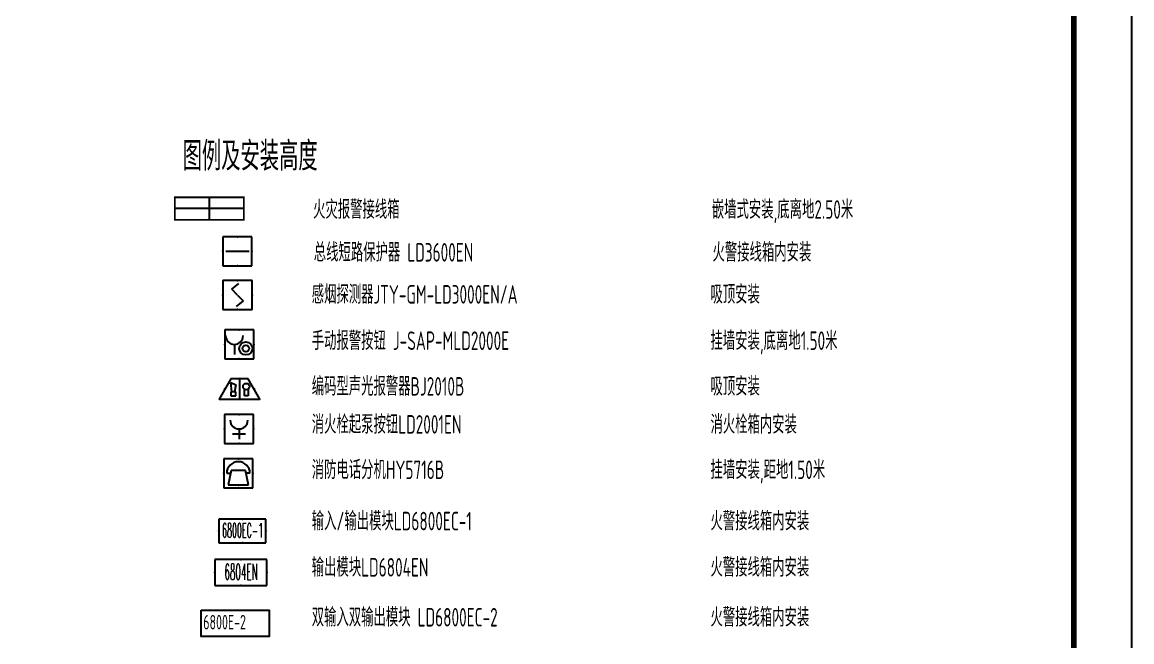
# Model space of a CAD drawing. Extents: x 5211311 to 5622788, y -441754 to -251897.
# Drawn here: x 5418249 to 5437369, y -329741 to -319059 of the extents above; entities that cross this region are included whole.
import ezdxf
from ezdxf.enums import TextEntityAlignment as Align

# ---------------------------------------------------------------- set-up
doc = ezdxf.new("R2010")
doc.units = 0
doc.header["$LTSCALE"] = 1000
doc.header["$MEASUREMENT"] = 0
doc.layers.get('0').update_dxf_attribs({"linetype": 'CONTINUOUS'})
for name, color, linetype in [('EQUIP-消防', 3, 'CONTINUOUS'), ('PUB_TITLE', 4, 'CONTINUOUS'), ('SIG_TEXT', 7, 'CONTINUOUS')]:
    doc.layers.add(name, color=color, linetype=linetype)
doc.styles.add('_TEL_DIM', font='SIMPLEX', dxfattribs={"width": 0.8, "height": 3.5, "bigfont": 'HZTXT'})
doc.styles.add('sceie', font='sceie.shx', dxfattribs={"width": 0.7, "bigfont": 'sceic.shx'})
doc.styles.get("Standard").update_dxf_attribs({"font": 'GBENOR', "bigfont": 'GBCBIG'})

# ---------------------------------------------------------------- blocks, each defined once
blk = doc.blocks.new('$equip$00001590')
for p, q in [((0.5, 0), (-0.5, 0)), ((-0.5, 0), (-0.5, -1)), ((0.5, -1), (0.5, 0)), ((-0.4, -0.5), (0.4, -0.5)), ((-0.5, -1), (0.5, -1))]:
    blk.add_line(p, q)
for p in [(0, 0), (-0.5, -0.5), (0.5, -0.5), (0, -1)]:
    blk.add_point(p)
blk.add_solid([(0.4, -0.5), (0.141, -0.465), (0.141, -0.535)])
at = {"flags": 9}
blk.add_attdef('A', (0, 0), '', height=0.00002, dxfattribs=at)
blk.add_attdef('B', text='', height=0.4, dxfattribs=at).set_placement((0.825, -0.677), align=Align.MIDDLE_CENTER)
blk = doc.blocks.new('$equip$00002649')
for p, q in [((-0.5, 0.5), (-0.5, -0.5)), ((0.5, 0.5), (-0.5, 0.5)), ((-0.2, 0.2), (0.05, 0.4)), ((0.5, -0.5), (0.5, 0.5)), ((0, 0), (-0.2, 0.2)), ((0, 0), (0.2, -0.2)), ((0.2, -0.2), (-0.05, -0.4)), ((-0.5, -0.5), (0.5, -0.5))]:
    blk.add_line(p, q)
at = {"const_width": 0.04}
blk.add_lwpolyline([(-0.5, 0.5), (0.5, 0.5), (0.5, -0.5), (-0.5, -0.5), (-0.5, 0.5), (0.5, 0.5)], dxfattribs=at)
for p in [(0, 0.5), (-0.5, 0), (0.5, 0), (0, -0.5)]:
    blk.add_point(p)
at = {"color": 7, "flags": 1}
for tag, height, p in [('A', 0.00002, (0, 0)), ('B', 0.4, (0.762, -0.208))]:
    blk.add_attdef(tag, text='', height=height, dxfattribs=at).set_placement(p, align=Align.MIDDLE_CENTER)
blk = doc.blocks.new('$equip$00002656')
for p, q in [((-0.5, 1), (-0.5, 0)), ((0.5, 1), (-0.5, 1)), ((0.5, 0), (0.5, 1)), ((0, 0.5), (0, 0.15)), ((-0.5, 0), (0.5, 0)), ((-0.219, 0.331), (0.222, 0.331))]:
    blk.add_line(p, q)
at = {"const_width": 0.04}
blk.add_lwpolyline([(-0.5, 1), (0.5, 1), (0.5, 0), (-0.5, 0), (-0.5, 1), (0.5, 1)], dxfattribs=at)
blk.add_arc((0, 0.8), 0.3, 180, 0)
for p in [(0, 1), (-0.5, 0.5), (0.5, 0.5), (0, 0)]:
    blk.add_point(p)
at = {"color": 7, "flags": 1}
for tag, height, p in [('B', 0.4, (0.762, 0.292)), ('A', 0.00002, (0, 0))]:
    blk.add_attdef(tag, text='', height=height, dxfattribs=at).set_placement(p, align=Align.MIDDLE_CENTER)
blk = doc.blocks.new('$equip$00001928')
for p, q in [((0.65, 0.65), (-0.65, 0.65)), ((-0.65, 0.65), (-0.65, 0)), ((0.65, 0), (0.65, 0.65)), ((-0.65, 0), (0.65, 0))]:
    blk.add_line(p, q)
for p in [(0, 0.65), (-0.65, 0.325), (0.65, 0.325), (0, 0)]:
    blk.add_point(p)
at = {"color": 7, "style": '_TEL_DIM'}
blk.add_attdef('$TEXT$', text='', height=0.34, dxfattribs=at).set_placement((0.006, 0.343), align=Align.MIDDLE_CENTER)
at = {"color": 7, "style": '_TEL_DIM', "flags": 1}
blk.add_attdef('A', text='', height=0.00002, dxfattribs=at).set_placement((0, 0), align=Align.MIDDLE_CENTER)
blk = doc.blocks.new('$equip$00002658')
for p, q in [((0.5, 1), (-0.5, 1)), ((-0.5, 1), (-0.5, 0)), ((0.5, 0), (0.5, 1)), ((-0.4, 0.5), (-0.27, 0.5)), ((-0.25, 0.6), (-0.35, 0.1)), ((0.25, 0.6), (-0.25, 0.6)), ((0.35, 0.1), (0.25, 0.6)), ((0.4, 0.5), (0.27, 0.5)), ((-0.5, 0), (0.5, 0)), ((-0.35, 0.1), (0.35, 0.1))]:
    blk.add_line(p, q)
at = {"const_width": 0.04}
blk.add_lwpolyline([(-0.5, 1), (0.5, 1), (0.5, 0), (-0.5, 0), (-0.5, 1), (0.5, 1)], dxfattribs=at)
blk.add_arc((0, 0.5), 0.4, 0, 180)
for p in [(0, 1), (-0.5, 0.5), (0.5, 0.5), (0, 0)]:
    blk.add_point(p)
at = {"color": 7, "flags": 1}
for tag, height, p in [('B', 0.4, (0.762, 0.292)), ('A', 0.00002, (0, 0))]:
    blk.add_attdef(tag, text='', height=height, dxfattribs=at).set_placement(p, align=Align.MIDDLE_CENTER)
blk = doc.blocks.new('$equip$00002655')
for p, q in [((-0.5, 1), (-0.5, 0)), ((0.5, 1), (-0.5, 1)), ((0.5, 0), (0.5, 1)), ((-0.169, 0.5), (-0.169, 0.15)), ((-0.5, 0), (0.5, 0))]:
    blk.add_line(p, q)
at = {"const_width": 0.04}
blk.add_lwpolyline([(-0.5, 1), (0.5, 1), (0.5, 0), (-0.5, 0), (-0.5, 1), (0.5, 1)], dxfattribs=at)
for radius in [0.226, 0.113]:
    blk.add_circle((0.227, 0.36), radius)
blk.add_arc((-0.169, 0.8), 0.3, 180, 0)
for p in [(0, 1), (-0.5, 0.5), (0.5, 0.5), (0, 0)]:
    blk.add_point(p)
at = {"color": 7, "flags": 1}
for tag, height, p in [('B', 0.4, (0.762, 0.292)), ('A', 0.00002, (0, 0))]:
    blk.add_attdef(tag, text='', height=height, dxfattribs=at).set_placement(p, align=Align.MIDDLE_CENTER)
blk = doc.blocks.new('$equip$00002679')
for p, q in [((-0.3, 0.699), (-0.703, 0)), ((-0.264, 0.249), (-0.304, 0.569)), ((-0.304, 0.569), (-0.128, 0.489)), ((0.3, 0.699), (-0.3, 0.699)), ((0.3, 0.699), (-0.3, 0.699)), ((-0.128, 0.489), (-0.168, 0.249)), ((0, 0.699), (0, 0)), ((0.703, 0), (0.3, 0.699)), ((-0.703, 0), (0.703, 0)), ((-0.304, 0.249), (-0.304, 0.113)), ((-0.128, 0.249), (-0.304, 0.249)), ((-0.304, 0.113), (-0.128, 0.113)), ((-0.128, 0.113), (-0.128, 0.249)), ((0.174, 0.11), (0.174, 0.338)), ((0.294, 0.11), (0.174, 0.11)), ((0.294, 0.338), (0.294, 0.11))]:
    blk.add_line(p, q)
at = {"const_width": 0.04}
for points in [[(-0.299, 0.699), (0.301, 0.699), (0.703, 0), (-0.702, 0), (-0.299, 0.699), (0.301, 0.699)], [(-0.3, 0.699), (0.3, 0.699), (0.703, 0), (-0.703, 0), (-0.3, 0.699), (0.3, 0.699)]]:
    blk.add_lwpolyline(points, dxfattribs=at)
blk.add_circle((0.234, 0.43), 0.111)
for p in [(0, 0.699), (-0.501, 0.349), (0, 0), (0.502, 0.349)]:
    blk.add_point(p)
at = {"color": 7, "flags": 1}
for tag, height, p in [('B', 0.4, (0.961, 0.299)), ('A', 0.00002, (0, 0))]:
    blk.add_attdef(tag, text='', height=height, dxfattribs=at).set_placement(p, align=Align.MIDDLE_CENTER)

msp = doc.modelspace()

# ---------------------------------------------------------------- linework, layer by layer
at = {"color": 3}
for p, q in [((5421471.9, -322078.4), (5421471.9, -322465.7)), ((5422066.6, -322272), (5420877.3, -322272))]:
    msp.add_line(p, q, dxfattribs=at)
at = {"color": 4, "linetype": 'Continuous', "const_width": 30.7}
msp.add_lwpolyline([(5422066.6, -322078.4), (5420877.3, -322078.4), (5420877.3, -322465.7), (5422066.6, -322465.7)], close=True, dxfattribs=at)
at = {"layer": 'PUB_TITLE'}
msp.add_lwpolyline([(5377969.4, -340058.5), (5437369.4, -340058.5), (5437369.4, -298058.5), (5377969.4, -298058.5)], close=True, dxfattribs=at)
at = {"layer": 'PUB_TITLE', "const_width": 100}
msp.add_lwpolyline([(5380469.4, -339058.5), (5436369.4, -339058.5), (5436369.4, -299058.5), (5380469.4, -299058.5)], close=True, dxfattribs=at)
at = {"layer": 'SIG_TEXT', "color": 0}
msp.add_lwpolyline([(5421332.3, -329195.1), (5422506.9, -329195.1), (5422506.9, -329646.6), (5421332.3, -329646.6)], close=True, dxfattribs=at)

# ---------------------------------------------------------------- block references
at = {"layer": 'EQUIP-消防', "xscale": 500, "yscale": 500, "zscale": 500}
for name, p in [('$equip$00001590', (5421958, -322758.5)), ('$equip$00002649', (5421959.1, -323762.8)), ('$equip$00002656', (5421984.9, -326321.7))]:
    msp.add_blockref(name, p, dxfattribs=at)
at = {"layer": 'EQUIP-消防', "color": 0, "xscale": 500, "yscale": 500, "zscale": 500}
for name, p in [('$equip$00002655', (5421989.5, -324862.8)), ('$equip$00002679', (5421993.6, -325555.4)), ('$equip$00002658', (5421973.8, -327085.7))]:
    msp.add_blockref(name, p, dxfattribs=at)
at = {"layer": 'EQUIP-消防'}
ref = msp.add_blockref('$equip$00001928', (5422044.2, -328032.2), dxfattribs=dict(at, xscale=623.0767500000075, yscale=623.0767500000075, zscale=623.0767500000075))
ref.add_attrib('$TEXT$', '6800EC-1', dxfattribs={"layer": '0', "color": 7, "height": 249.23, "style": '_TEL_DIM', "width": 0.4}).set_placement((5422048.1, -327818.5), align=Align.MIDDLE_CENTER)
ref = msp.add_blockref('$equip$00001928', (5422016.4, -328771.4), dxfattribs=dict(at, xscale=692.3075000001118, yscale=692.3075000001118, zscale=692.3075000001118))
ref.add_attrib('$TEXT$', '6804EN', dxfattribs={"layer": '0', "color": 7, "height": 276.92, "style": '_TEL_DIM', "width": 0.4}).set_placement((5422020.7, -328534), align=Align.MIDDLE_CENTER)

# ---------------------------------------------------------------- texts
at = {"style": 'sceie', "width": 0.7}
msp.add_text(' 图例及安装高度', height=500, dxfattribs=at).set_placement((5420823.1, -321618))
at = {"layer": 'EQUIP-消防', "style": 'sceie', "width": 0.7}
msp.add_text('6800E-2', height=250, dxfattribs=at).set_placement((5421369.2, -329526.8))
at = {"layer": 'SIG_TEXT', "style": 'sceie', "width": 0.7}
for s, p in [('火灾报警接线箱', (5423261.5, -322447.7)), ('嵌墙式安装,底离地2.50米', (5430132.1, -322447.7)), ('总线短路保护器 LD3600EN', (5423273.7, -323186.3)), ('火警接线箱内安装', (5430144.3, -323186.3)), ('感烟探测器JTY-GM-LD3000EN/A', (5423238.5, -323911.1)), ('吸顶安装', (5430109.1, -323911.1)), ('手动报警按钮 J-SAP-MLD2000E', (5423238.5, -324709.8)), ('挂墙安装,底离地1.50米', (5430109.1, -324709.8)), ('编码型声光报警器BJ2010B', (5423238.5, -325496.7)), ('吸顶安装', (5430109.1, -325496.7)), ('消火栓起泵按钮LD2001EN', (5423238.5, -326152.5)), ('消火栓箱内安装', (5430109.1, -326152.5)), ('消防电话分机HY5716B', (5423238.5, -326935.1)), ('挂墙安装,距地1.50米', (5430109.1, -326935.1)), ('输入/输出模块LD6800EC-1 ', (5423238.5, -327819.6)), ('火警接线箱内安装', (5430109.1, -327819.6)), ('输出模块LD6804EN', (5423238.5, -328616.5)), ('火警接线箱内安装', (5430109.1, -328616.5)), ('双输入双输出模块 LD6800EC-2', (5423238.5, -329477.2)), ('火警接线箱内安装', (5430109.1, -329477.2))]:
    msp.add_text(s, height=320, dxfattribs=at).set_placement(p)

doc.saveas('drawing.dxf')
